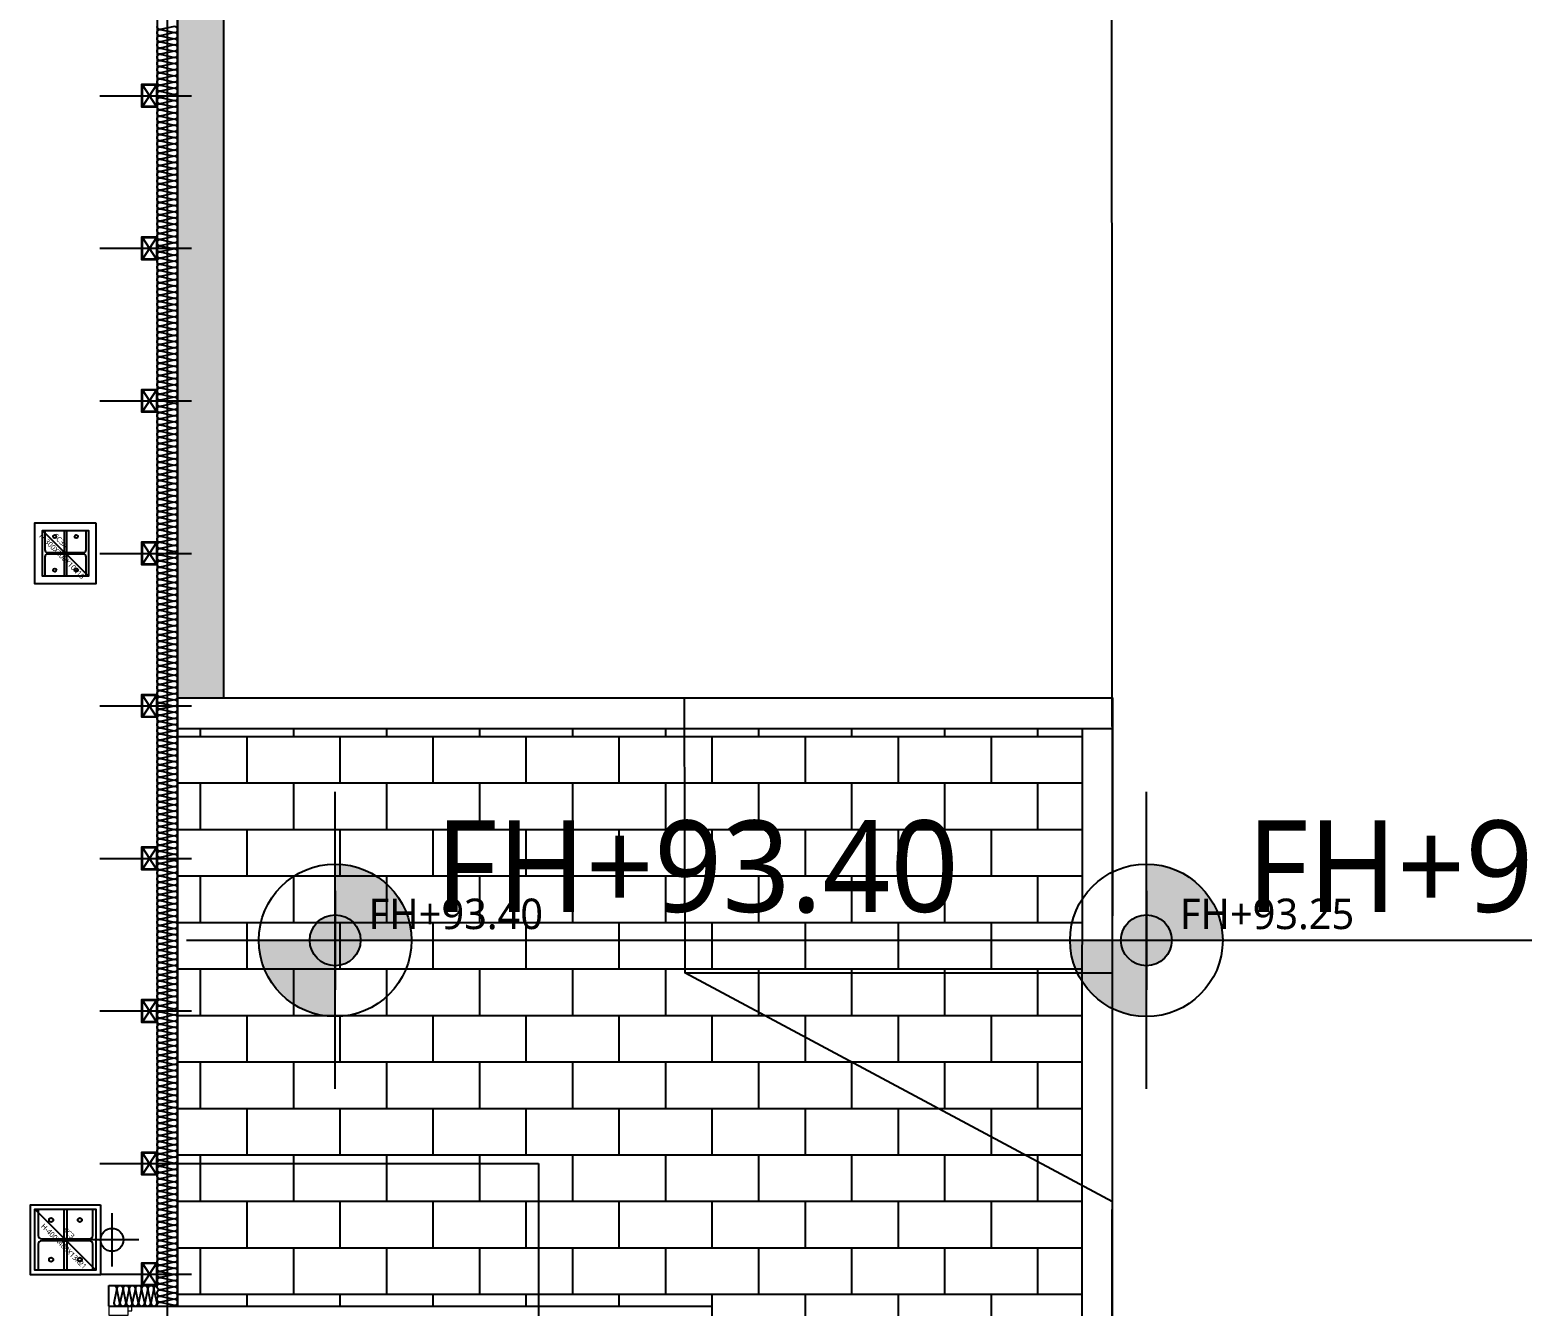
# Model space of a CAD drawing. Header units: millimetres. Extents: x 9 to 147, y 4 to 115.
# Drawn here: x 112.27 to 122.05, y 72.46 to 80.83 of the extents above; entities that cross this region are included whole.
import ezdxf
from ezdxf.enums import TextEntityAlignment as Align
from ezdxf.xclip import XClip

# ---------------------------------------------------------------- set-up
doc = ezdxf.new("R2010")
doc.units = ezdxf.units.MM
doc.header["$LTSCALE"] = 200
doc.linetypes.add('XR-PLAN$0$AUDIT_I_190801151318-2', pattern=[0])
doc.linetypes.add('XR-PLAN$0$HIDDENX2', pattern=[0.75, 0.5, -0.25])
doc.layers.get('DEFPOINTS').update_dxf_attribs({"color": 137})
for name, color, linetype, plot in [('AREA', 30, 'Continuous', False), ('SYM-LEVEL', 252, 'Continuous', False), ('XR-PLAN$0$Defpoint', 125, 'XR-PLAN$0$AUDIT_I_190801151318-2', False), ('XR-PLAN$0$TXT-1', 137, 'Continuous', False)]:
    doc.layers.add(name, color=color, linetype=linetype, plot=plot)
for name, color, linetype in [('XR-PLAN$0$09GIRDER', 252, 'Continuous'), ('XR-PLAN$0$6land', 252, 'XR-PLAN$0$AUDIT_I_190801151318-2'), ('XR-PLAN$0$AA-WAXM-FRAM', 252, 'Continuous'), ('XR-PLAN$0$ELE-5', 252, 'Continuous'), ('XR-PLAN$0$ELE-6', 252, 'Continuous'), ('XR-PLAN$0$ELE-7', 252, 'Continuous'), ('XR-PLAN$0$HAT-BRICK', 252, 'Continuous'), ('XR-PLAN$0$HAT-INS', 252, 'Continuous'), ('XR-PLAN$0$HID', 252, 'XR-PLAN$0$HIDDENX2'), ('XR-PLAN$0$PTANNOTELE', 252, 'Continuous'), ('XR-PLAN$0$R.D', 252, 'Continuous'), ('XR-PLAN$0$STEEL BASE', 252, 'Continuous'), ('XR-PLAN$0$메탈판넬-2', 252, 'Continuous'), ('XR-PLAN$0$방화', 252, 'Continuous'), ('XR-현황측량도$0$경계석(33)', 252, 'Continuous')]:
    doc.layers.add(name, color=color, linetype=linetype)
doc.layers.add('XR-PLAN$0$WIN', color=252, linetype='Continuous', lineweight=0)
doc.styles.add('XR-PLAN$0$스타일1', font='MALGUN_0.TTF')
doc.styles.add('스타일1', font='MALGUN_0.TTF')

# ---------------------------------------------------------------- blocks, each defined once
blk = doc.blocks.new('LEVEL1')
at = {"layer": 'SYM-LEVEL'}
h = blk.add_hatch(color=256, dxfattribs=at)
edge = h.paths.add_edge_path()
edge.add_ellipse((4.871, 0), major_axis=(1.768, 1.768), ratio=1, start_angle=405, end_angle=495)
edge.add_line((2.371, 0), (4.871, 0))
edge.add_line((4.871, 0), (4.871, 2.5))
edge = h.paths.add_edge_path()
edge.add_ellipse((4.871, 0), major_axis=(1.768, 1.768), ratio=1, start_angle=225, end_angle=315)
edge.add_line((7.371, 0), (4.871, 0))
edge.add_line((4.871, 0), (4.871, -2.5))
for p, q in [((4.871, 4.871), (4.871, -4.871)), ((0, 0), (9.741, 0)), ((9.071, 0), (31.801, 0))]:
    blk.add_line(p, q, dxfattribs=at)
blk.add_ellipse((4.871, 0), major_axis=(1.768, 1.768), ratio=1, start_param=5.497787, end_param=11.780972, dxfattribs=at)
at = {"layer": 'SYM-LEVEL', "style": '스타일1'}
for tag, p in [('1층-바닥마감', (8.157, 1.105)), ('EL-+100', (8.157, -3.928))]:
    blk.add_attdef(tag, p, '', height=3, dxfattribs=at)
blk = doc.blocks.new('XR-현황측량도')
at = {"layer": 'XR-현황측량도$0$경계석(33)'}
blk.add_lwpolyline([(143027.2, 74043.6), (151689.9, 74037.3), (154882.8, 74051.1), (162788.9, 74142.4), (171654.6, 74151.5), (178947.9, 74224.2), (185441.1, 74257.7), (186411.9, 74404.5), (193068.5, 76971.8, 0.271364), (196517.3, 81929.2), (196869.6, 86053.4), (196858.7, 91789.3), (196871.2, 109951.5), (196867, 116558.1), (196605.1, 121600.6), (196792.5, 126063.1), (196775.4, 130633.2), (196750.4, 139290.1), (196674.2, 147914.3), (194521.9, 154575.8)], format="xyb", dxfattribs=at)
blk = doc.blocks.new('*U87')
at = {"layer": 'XR-PLAN$0$HAT-INS'}
for points in [[(-5262.2, 0, -0.414214), (-5277.2, 15), (-5262.2, 85, 1), (-5292.2, 85), (-5277.2, 15, -0.414214), (-5292.2, 0, 0.414214)], [(-5232.2, 0, -0.414214), (-5247.2, 15), (-5232.2, 85, 1), (-5262.2, 85), (-5247.2, 15, -0.414214), (-5262.2, 0, 0.414214)], [(-5202.2, 0, -0.414214), (-5217.2, 15), (-5202.2, 85, 1), (-5232.2, 85), (-5217.2, 15, -0.414214), (-5232.2, 0, 0.414214)], [(-5172.2, 0, -0.414214), (-5187.2, 15), (-5172.2, 85, 1), (-5202.2, 85), (-5187.2, 15, -0.414214), (-5202.2, 0, 0.414214)], [(-5142.2, 0, -0.414214), (-5157.2, 15), (-5142.2, 85, 1), (-5172.2, 85), (-5157.2, 15, -0.414214), (-5172.2, 0, 0.414214)], [(-5112.2, 0, -0.414214), (-5127.2, 15), (-5112.2, 85, 1), (-5142.2, 85), (-5127.2, 15, -0.414214), (-5142.2, 0, 0.414214)], [(-5082.2, 0, -0.414214), (-5097.2, 15), (-5082.2, 85, 1), (-5112.2, 85), (-5097.2, 15, -0.414214), (-5112.2, 0, 0.414214)], [(-5052.2, 0, -0.414214), (-5067.2, 15), (-5052.2, 85, 1), (-5082.2, 85), (-5067.2, 15, -0.414214), (-5082.2, 0, 0.414214)], [(-5022.2, 0, -0.414214), (-5037.2, 15), (-5022.2, 85, 1), (-5052.2, 85), (-5037.2, 15, -0.414214), (-5052.2, 0, 0.414214)], [(-4992.2, 0, -0.414214), (-5007.2, 15), (-4992.2, 85, 1), (-5022.2, 85), (-5007.2, 15, -0.414214), (-5022.2, 0, 0.414214)], [(-4962.2, 0, -0.414214), (-4977.2, 15), (-4962.2, 85, 1), (-4992.2, 85), (-4977.2, 15, -0.414214), (-4992.2, 0, 0.414214)], [(-4932.2, 0, -0.414214), (-4947.2, 15), (-4932.2, 85, 1), (-4962.2, 85), (-4947.2, 15, -0.414214), (-4962.2, 0, 0.414214)], [(-4902.2, 0, -0.414214), (-4917.2, 15), (-4902.2, 85, 1), (-4932.2, 85), (-4917.2, 15, -0.414214), (-4932.2, 0, 0.414214)], [(-4872.2, 0, -0.414214), (-4887.2, 15), (-4872.2, 85, 1), (-4902.2, 85), (-4887.2, 15, -0.414214), (-4902.2, 0, 0.414214)], [(-4842.2, 0, -0.414214), (-4857.2, 15), (-4842.2, 85, 1), (-4872.2, 85), (-4857.2, 15, -0.414214), (-4872.2, 0, 0.414214)], [(-4812.2, 0, -0.414214), (-4827.2, 15), (-4812.2, 85, 1), (-4842.2, 85), (-4827.2, 15, -0.414214), (-4842.2, 0, 0.414214)], [(-4782.2, 0, -0.414214), (-4797.2, 15), (-4782.2, 85, 1), (-4812.2, 85), (-4797.2, 15, -0.414214), (-4812.2, 0, 0.414214)], [(-4752.2, 0, -0.414214), (-4767.2, 15), (-4752.2, 85, 1), (-4782.2, 85), (-4767.2, 15, -0.414214), (-4782.2, 0, 0.414214)], [(-4722.2, 0, -0.414214), (-4737.2, 15), (-4722.2, 85, 1), (-4752.2, 85), (-4737.2, 15, -0.414214), (-4752.2, 0, 0.414214)], [(-4692.2, 0, -0.414214), (-4707.2, 15), (-4692.2, 85, 1), (-4722.2, 85), (-4707.2, 15, -0.414214), (-4722.2, 0, 0.414214)], [(-4662.2, 0, -0.414214), (-4677.2, 15), (-4662.2, 85, 1), (-4692.2, 85), (-4677.2, 15, -0.414214), (-4692.2, 0, 0.414214)], [(-4632.2, 0, -0.414214), (-4647.2, 15), (-4632.2, 85, 1), (-4662.2, 85), (-4647.2, 15, -0.414214), (-4662.2, 0, 0.414214)], [(-4602.2, 0, -0.414214), (-4617.2, 15), (-4602.2, 85, 1), (-4632.2, 85), (-4617.2, 15, -0.414214), (-4632.2, 0, 0.414214)], [(-4572.2, 0, -0.414214), (-4587.2, 15), (-4572.2, 85, 1), (-4602.2, 85), (-4587.2, 15, -0.414214), (-4602.2, 0, 0.414214)], [(-4542.2, 0, -0.414214), (-4557.2, 15), (-4542.2, 85, 1), (-4572.2, 85), (-4557.2, 15, -0.414214), (-4572.2, 0, 0.414214)], [(-4512.2, 0, -0.414214), (-4527.2, 15), (-4512.2, 85, 1), (-4542.2, 85), (-4527.2, 15, -0.414214), (-4542.2, 0, 0.414214)], [(-4482.2, 0, -0.414214), (-4497.2, 15), (-4482.2, 85, 1), (-4512.2, 85), (-4497.2, 15, -0.414214), (-4512.2, 0, 0.414214)], [(-4452.2, 0, -0.414214), (-4467.2, 15), (-4452.2, 85, 1), (-4482.2, 85), (-4467.2, 15, -0.414214), (-4482.2, 0, 0.414214)], [(-4422.2, 0, -0.414214), (-4437.2, 15), (-4422.2, 85, 1), (-4452.2, 85), (-4437.2, 15, -0.414214), (-4452.2, 0, 0.414214)], [(-4392.2, 0, -0.414214), (-4407.2, 15), (-4392.2, 85, 1), (-4422.2, 85), (-4407.2, 15, -0.414214), (-4422.2, 0, 0.414214)], [(-4362.2, 0, -0.414214), (-4377.2, 15), (-4362.2, 85, 1), (-4392.2, 85), (-4377.2, 15, -0.414214), (-4392.2, 0, 0.414214)], [(-4332.2, 0, -0.414214), (-4347.2, 15), (-4332.2, 85, 1), (-4362.2, 85), (-4347.2, 15, -0.414214), (-4362.2, 0, 0.414214)], [(-4302.2, 0, -0.414214), (-4317.2, 15), (-4302.2, 85, 1), (-4332.2, 85), (-4317.2, 15, -0.414214), (-4332.2, 0, 0.414214)], [(-4272.2, 0, -0.414214), (-4287.2, 15), (-4272.2, 85, 1), (-4302.2, 85), (-4287.2, 15, -0.414214), (-4302.2, 0, 0.414214)], [(-4242.2, 0, -0.414214), (-4257.2, 15), (-4242.2, 85, 1), (-4272.2, 85), (-4257.2, 15, -0.414214), (-4272.2, 0, 0.414214)], [(-4212.2, 0, -0.414214), (-4227.2, 15), (-4212.2, 85, 1), (-4242.2, 85), (-4227.2, 15, -0.414214), (-4242.2, 0, 0.414214)], [(-4182.2, 0, -0.414214), (-4197.2, 15), (-4182.2, 85, 1), (-4212.2, 85), (-4197.2, 15, -0.414214), (-4212.2, 0, 0.414214)], [(-4152.2, 0, -0.414214), (-4167.2, 15), (-4152.2, 85, 1), (-4182.2, 85), (-4167.2, 15, -0.414214), (-4182.2, 0, 0.414214)], [(-4122.2, 0, -0.414214), (-4137.2, 15), (-4122.2, 85, 1), (-4152.2, 85), (-4137.2, 15, -0.414214), (-4152.2, 0, 0.414214)], [(-4092.2, 0, -0.414214), (-4107.2, 15), (-4092.2, 85, 1), (-4122.2, 85), (-4107.2, 15, -0.414214), (-4122.2, 0, 0.414214)], [(-4062.2, 0, -0.414214), (-4077.2, 15), (-4062.2, 85, 1), (-4092.2, 85), (-4077.2, 15, -0.414214), (-4092.2, 0, 0.414214)], [(-4032.2, 0, -0.414214), (-4047.2, 15), (-4032.2, 85, 1), (-4062.2, 85), (-4047.2, 15, -0.414214), (-4062.2, 0, 0.414214)], [(-4002.2, 0, -0.414214), (-4017.2, 15), (-4002.2, 85, 1), (-4032.2, 85), (-4017.2, 15, -0.414214), (-4032.2, 0, 0.414214)], [(-3972.2, 0, -0.414214), (-3987.2, 15), (-3972.2, 85, 1), (-4002.2, 85), (-3987.2, 15, -0.414214), (-4002.2, 0, 0.414214)], [(-3942.2, 0, -0.414214), (-3957.2, 15), (-3942.2, 85, 1), (-3972.2, 85), (-3957.2, 15, -0.414214), (-3972.2, 0, 0.414214)], [(-3912.2, 0, -0.414214), (-3927.2, 15), (-3912.2, 85, 1), (-3942.2, 85), (-3927.2, 15, -0.414214), (-3942.2, 0, 0.414214)], [(-3882.2, 0, -0.414214), (-3897.2, 15), (-3882.2, 85, 1), (-3912.2, 85), (-3897.2, 15, -0.414214), (-3912.2, 0, 0.414214)], [(-3852.2, 0, -0.414214), (-3867.2, 15), (-3852.2, 85, 1), (-3882.2, 85), (-3867.2, 15, -0.414214), (-3882.2, 0, 0.414214)], [(-3822.2, 0, -0.414214), (-3837.2, 15), (-3822.2, 85, 1), (-3852.2, 85), (-3837.2, 15, -0.414214), (-3852.2, 0, 0.414214)], [(-3792.2, 0, -0.414214), (-3807.2, 15), (-3792.2, 85, 1), (-3822.2, 85), (-3807.2, 15, -0.414214), (-3822.2, 0, 0.414214)], [(-3762.2, 0, -0.414214), (-3777.2, 15), (-3762.2, 85, 1), (-3792.2, 85), (-3777.2, 15, -0.414214), (-3792.2, 0, 0.414214)], [(-3732.2, 0, -0.414214), (-3747.2, 15), (-3732.2, 85, 1), (-3762.2, 85), (-3747.2, 15, -0.414214), (-3762.2, 0, 0.414214)], [(-3702.2, 0, -0.414214), (-3717.2, 15), (-3702.2, 85, 1), (-3732.2, 85), (-3717.2, 15, -0.414214), (-3732.2, 0, 0.414214)], [(-3672.2, 0, -0.414214), (-3687.2, 15), (-3672.2, 85, 1), (-3702.2, 85), (-3687.2, 15, -0.414214), (-3702.2, 0, 0.414214)], [(-3642.2, 0, -0.414214), (-3657.2, 15), (-3642.2, 85, 1), (-3672.2, 85), (-3657.2, 15, -0.414214), (-3672.2, 0, 0.414214)], [(-3612.2, 0, -0.414214), (-3627.2, 15), (-3612.2, 85, 1), (-3642.2, 85), (-3627.2, 15, -0.414214), (-3642.2, 0, 0.414214)], [(-3582.2, 0, -0.414214), (-3597.2, 15), (-3582.2, 85, 1), (-3612.2, 85), (-3597.2, 15, -0.414214), (-3612.2, 0, 0.414214)], [(-3552.2, 0, -0.414214), (-3567.2, 15), (-3552.2, 85, 1), (-3582.2, 85), (-3567.2, 15, -0.414214), (-3582.2, 0, 0.414214)], [(-3522.2, 0, -0.414214), (-3537.2, 15), (-3522.2, 85, 1), (-3552.2, 85), (-3537.2, 15, -0.414214), (-3552.2, 0, 0.414214)], [(-3492.2, 0, -0.414214), (-3507.2, 15), (-3492.2, 85, 1), (-3522.2, 85), (-3507.2, 15, -0.414214), (-3522.2, 0, 0.414214)], [(-3462.2, 0, -0.414214), (-3477.2, 15), (-3462.2, 85, 1), (-3492.2, 85), (-3477.2, 15, -0.414214), (-3492.2, 0, 0.414214)], [(-3432.2, 0, -0.414214), (-3447.2, 15), (-3432.2, 85, 1), (-3462.2, 85), (-3447.2, 15, -0.414214), (-3462.2, 0, 0.414214)], [(-3402.2, 0, -0.414214), (-3417.2, 15), (-3402.2, 85, 1), (-3432.2, 85), (-3417.2, 15, -0.414214), (-3432.2, 0, 0.414214)], [(-3372.2, 0, -0.414214), (-3387.2, 15), (-3372.2, 85, 1), (-3402.2, 85), (-3387.2, 15, -0.414214), (-3402.2, 0, 0.414214)], [(-3342.2, 0, -0.414214), (-3357.2, 15), (-3342.2, 85, 1), (-3372.2, 85), (-3357.2, 15, -0.414214), (-3372.2, 0, 0.414214)], [(-3312.2, 0, -0.414214), (-3327.2, 15), (-3312.2, 85, 1), (-3342.2, 85), (-3327.2, 15, -0.414214), (-3342.2, 0, 0.414214)], [(-3282.2, 0, -0.414214), (-3297.2, 15), (-3282.2, 85, 1), (-3312.2, 85), (-3297.2, 15, -0.414214), (-3312.2, 0, 0.414214)], [(-3252.2, 0, -0.414214), (-3267.2, 15), (-3252.2, 85, 1), (-3282.2, 85), (-3267.2, 15, -0.414214), (-3282.2, 0, 0.414214)], [(-3222.2, 0, -0.414214), (-3237.2, 15), (-3222.2, 85, 1), (-3252.2, 85), (-3237.2, 15, -0.414214), (-3252.2, 0, 0.414214)], [(-3192.2, 0, -0.414214), (-3207.2, 15), (-3192.2, 85, 1), (-3222.2, 85), (-3207.2, 15, -0.414214), (-3222.2, 0, 0.414214)], [(-3162.2, 0, -0.414214), (-3177.2, 15), (-3162.2, 85, 1), (-3192.2, 85), (-3177.2, 15, -0.414214), (-3192.2, 0, 0.414214)], [(-3132.2, 0, -0.414214), (-3147.2, 15), (-3132.2, 85, 1), (-3162.2, 85), (-3147.2, 15, -0.414214), (-3162.2, 0, 0.414214)], [(-3102.2, 0, -0.414214), (-3117.2, 15), (-3102.2, 85, 1), (-3132.2, 85), (-3117.2, 15, -0.414214), (-3132.2, 0, 0.414214)], [(-3072.2, 0, -0.414214), (-3087.2, 15), (-3072.2, 85, 1), (-3102.2, 85), (-3087.2, 15, -0.414214), (-3102.2, 0, 0.414214)], [(-3042.2, 0, -0.414214), (-3057.2, 15), (-3042.2, 85, 1), (-3072.2, 85), (-3057.2, 15, -0.414214), (-3072.2, 0, 0.414214)], [(-3012.2, 0, -0.414214), (-3027.2, 15), (-3012.2, 85, 1), (-3042.2, 85), (-3027.2, 15, -0.414214), (-3042.2, 0, 0.414214)], [(-2982.2, 0, -0.414214), (-2997.2, 15), (-2982.2, 85, 1), (-3012.2, 85), (-2997.2, 15, -0.414214), (-3012.2, 0, 0.414214)], [(-2952.2, 0, -0.414214), (-2967.2, 15), (-2952.2, 85, 1), (-2982.2, 85), (-2967.2, 15, -0.414214), (-2982.2, 0, 0.414214)], [(-2922.2, 0, -0.414214), (-2937.2, 15), (-2922.2, 85, 1), (-2952.2, 85), (-2937.2, 15, -0.414214), (-2952.2, 0, 0.414214)], [(-2892.2, 0, -0.414214), (-2907.2, 15), (-2892.2, 85, 1), (-2922.2, 85), (-2907.2, 15, -0.414214), (-2922.2, 0, 0.414214)], [(-2862.2, 0, -0.414214), (-2877.2, 15), (-2862.2, 85, 1), (-2892.2, 85), (-2877.2, 15, -0.414214), (-2892.2, 0, 0.414214)], [(-2832.2, 0, -0.414214), (-2847.2, 15), (-2832.2, 85, 1), (-2862.2, 85), (-2847.2, 15, -0.414214), (-2862.2, 0, 0.414214)], [(-2802.2, 0, -0.414214), (-2817.2, 15), (-2802.2, 85, 1), (-2832.2, 85), (-2817.2, 15, -0.414214), (-2832.2, 0, 0.414214)], [(-2772.2, 0, -0.414214), (-2787.2, 15), (-2772.2, 85, 1), (-2802.2, 85), (-2787.2, 15, -0.414214), (-2802.2, 0, 0.414214)], [(-2742.2, 0, -0.414214), (-2757.2, 15), (-2742.2, 85, 1), (-2772.2, 85), (-2757.2, 15, -0.414214), (-2772.2, 0, 0.414214)], [(-2712.2, 0, -0.414214), (-2727.2, 15), (-2712.2, 85, 1), (-2742.2, 85), (-2727.2, 15, -0.414214), (-2742.2, 0, 0.414214)], [(-2682.2, 0, -0.414214), (-2697.2, 15), (-2682.2, 85, 1), (-2712.2, 85), (-2697.2, 15, -0.414214), (-2712.2, 0, 0.414214)], [(-2652.2, 0, -0.414214), (-2667.2, 15), (-2652.2, 85, 1), (-2682.2, 85), (-2667.2, 15, -0.414214), (-2682.2, 0, 0.414214)], [(-2622.2, 0, -0.414214), (-2637.2, 15), (-2622.2, 85, 1), (-2652.2, 85), (-2637.2, 15, -0.414214), (-2652.2, 0, 0.414214)], [(-2592.2, 0, -0.414214), (-2607.2, 15), (-2592.2, 85, 1), (-2622.2, 85), (-2607.2, 15, -0.414214), (-2622.2, 0, 0.414214)], [(-2562.2, 0, -0.414214), (-2577.2, 15), (-2562.2, 85, 1), (-2592.2, 85), (-2577.2, 15, -0.414214), (-2592.2, 0, 0.414214)], [(-2532.2, 0, -0.414214), (-2547.2, 15), (-2532.2, 85, 1), (-2562.2, 85), (-2547.2, 15, -0.414214), (-2562.2, 0, 0.414214)], [(-2502.2, 0, -0.414214), (-2517.2, 15), (-2502.2, 85, 1), (-2532.2, 85), (-2517.2, 15, -0.414214), (-2532.2, 0, 0.414214)], [(-2472.2, 0, -0.414214), (-2487.2, 15), (-2472.2, 85, 1), (-2502.2, 85), (-2487.2, 15, -0.414214), (-2502.2, 0, 0.414214)], [(-2442.2, 0, -0.414214), (-2457.2, 15), (-2442.2, 85, 1), (-2472.2, 85), (-2457.2, 15, -0.414214), (-2472.2, 0, 0.414214)], [(-2412.2, 0, -0.414214), (-2427.2, 15), (-2412.2, 85, 1), (-2442.2, 85), (-2427.2, 15, -0.414214), (-2442.2, 0, 0.414214)], [(-2382.2, 0, -0.414214), (-2397.2, 15), (-2382.2, 85, 1), (-2412.2, 85), (-2397.2, 15, -0.414214), (-2412.2, 0, 0.414214)], [(-2352.2, 0, -0.414214), (-2367.2, 15), (-2352.2, 85, 1), (-2382.2, 85), (-2367.2, 15, -0.414214), (-2382.2, 0, 0.414214)], [(-2322.2, 0, -0.414214), (-2337.2, 15), (-2322.2, 85, 1), (-2352.2, 85), (-2337.2, 15, -0.414214), (-2352.2, 0, 0.414214)], [(-2292.2, 0, -0.414214), (-2307.2, 15), (-2292.2, 85, 1), (-2322.2, 85), (-2307.2, 15, -0.414214), (-2322.2, 0, 0.414214)], [(-2262.2, 0, -0.414214), (-2277.2, 15), (-2262.2, 85, 1), (-2292.2, 85), (-2277.2, 15, -0.414214), (-2292.2, 0, 0.414214)], [(-2232.2, 0, -0.414214), (-2247.2, 15), (-2232.2, 85, 1), (-2262.2, 85), (-2247.2, 15, -0.414214), (-2262.2, 0, 0.414214)], [(-2202.2, 0, -0.414214), (-2217.2, 15), (-2202.2, 85, 1), (-2232.2, 85), (-2217.2, 15, -0.414214), (-2232.2, 0, 0.414214)], [(-2172.2, 0, -0.414214), (-2187.2, 15), (-2172.2, 85, 1), (-2202.2, 85), (-2187.2, 15, -0.414214), (-2202.2, 0, 0.414214)], [(-2142.2, 0, -0.414214), (-2157.2, 15), (-2142.2, 85, 1), (-2172.2, 85), (-2157.2, 15, -0.414214), (-2172.2, 0, 0.414214)], [(-2112.2, 0, -0.414214), (-2127.2, 15), (-2112.2, 85, 1), (-2142.2, 85), (-2127.2, 15, -0.414214), (-2142.2, 0, 0.414214)], [(-2082.2, 0, -0.414214), (-2097.2, 15), (-2082.2, 85, 1), (-2112.2, 85), (-2097.2, 15, -0.414214), (-2112.2, 0, 0.414214)], [(-2052.2, 0, -0.414214), (-2067.2, 15), (-2052.2, 85, 1), (-2082.2, 85), (-2067.2, 15, -0.414214), (-2082.2, 0, 0.414214)], [(-2022.2, 0, -0.414214), (-2037.2, 15), (-2022.2, 85, 1), (-2052.2, 85), (-2037.2, 15, -0.414214), (-2052.2, 0, 0.414214)], [(-1992.2, 0, -0.414214), (-2007.2, 15), (-1992.2, 85, 1), (-2022.2, 85), (-2007.2, 15, -0.414214), (-2022.2, 0, 0.414214)], [(-1962.2, 0, -0.414214), (-1977.2, 15), (-1962.2, 85, 1), (-1992.2, 85), (-1977.2, 15, -0.414214), (-1992.2, 0, 0.414214)], [(-1932.2, 0, -0.414214), (-1947.2, 15), (-1932.2, 85, 1), (-1962.2, 85), (-1947.2, 15, -0.414214), (-1962.2, 0, 0.414214)], [(-1902.2, 0, -0.414214), (-1917.2, 15), (-1902.2, 85, 1), (-1932.2, 85), (-1917.2, 15, -0.414214), (-1932.2, 0, 0.414214)], [(-1872.2, 0, -0.414214), (-1887.2, 15), (-1872.2, 85, 1), (-1902.2, 85), (-1887.2, 15, -0.414214), (-1902.2, 0, 0.414214)], [(-1842.2, 0, -0.414214), (-1857.2, 15), (-1842.2, 85, 1), (-1872.2, 85), (-1857.2, 15, -0.414214), (-1872.2, 0, 0.414214)], [(-1812.2, 0, -0.414214), (-1827.2, 15), (-1812.2, 85, 1), (-1842.2, 85), (-1827.2, 15, -0.414214), (-1842.2, 0, 0.414214)], [(-1782.2, 0, -0.414214), (-1797.2, 15), (-1782.2, 85, 1), (-1812.2, 85), (-1797.2, 15, -0.414214), (-1812.2, 0, 0.414214)], [(-1752.2, 0, -0.414214), (-1767.2, 15), (-1752.2, 85, 1), (-1782.2, 85), (-1767.2, 15, -0.414214), (-1782.2, 0, 0.414214)], [(-1722.2, 0, -0.414214), (-1737.2, 15), (-1722.2, 85, 1), (-1752.2, 85), (-1737.2, 15, -0.414214), (-1752.2, 0, 0.414214)], [(-1692.2, 0, -0.414214), (-1707.2, 15), (-1692.2, 85, 1), (-1722.2, 85), (-1707.2, 15, -0.414214), (-1722.2, 0, 0.414214)], [(-1662.2, 0, -0.414214), (-1677.2, 15), (-1662.2, 85, 1), (-1692.2, 85), (-1677.2, 15, -0.414214), (-1692.2, 0, 0.414214)], [(-1632.2, 0, -0.414214), (-1647.2, 15), (-1632.2, 85, 1), (-1662.2, 85), (-1647.2, 15, -0.414214), (-1662.2, 0, 0.414214)], [(-1602.2, 0, -0.414214), (-1617.2, 15), (-1602.2, 85, 1), (-1632.2, 85), (-1617.2, 15, -0.414214), (-1632.2, 0, 0.414214)], [(-1572.2, 0, -0.414214), (-1587.2, 15), (-1572.2, 85, 1), (-1602.2, 85), (-1587.2, 15, -0.414214), (-1602.2, 0, 0.414214)], [(-1542.2, 0, -0.414214), (-1557.2, 15), (-1542.2, 85, 1), (-1572.2, 85), (-1557.2, 15, -0.414214), (-1572.2, 0, 0.414214)], [(-1512.2, 0, -0.414214), (-1527.2, 15), (-1512.2, 85, 1), (-1542.2, 85), (-1527.2, 15, -0.414214), (-1542.2, 0, 0.414214)], [(-1482.2, 0, -0.414214), (-1497.2, 15), (-1482.2, 85, 1), (-1512.2, 85), (-1497.2, 15, -0.414214), (-1512.2, 0, 0.414214)], [(-1452.2, 0, -0.414214), (-1467.2, 15), (-1452.2, 85, 1), (-1482.2, 85), (-1467.2, 15, -0.414214), (-1482.2, 0, 0.414214)], [(-1422.2, 0, -0.414214), (-1437.2, 15), (-1422.2, 85, 1), (-1452.2, 85), (-1437.2, 15, -0.414214), (-1452.2, 0, 0.414214)], [(-1392.2, 0, -0.414214), (-1407.2, 15), (-1392.2, 85, 1), (-1422.2, 85), (-1407.2, 15, -0.414214), (-1422.2, 0, 0.414214)], [(-1362.2, 0, -0.414214), (-1377.2, 15), (-1362.2, 85, 1), (-1392.2, 85), (-1377.2, 15, -0.414214), (-1392.2, 0, 0.414214)], [(-1332.2, 0, -0.414214), (-1347.2, 15), (-1332.2, 85, 1), (-1362.2, 85), (-1347.2, 15, -0.414214), (-1362.2, 0, 0.414214)], [(-1302.2, 0, -0.414214), (-1317.2, 15), (-1302.2, 85, 1), (-1332.2, 85), (-1317.2, 15, -0.414214), (-1332.2, 0, 0.414214)], [(-1272.2, 0, -0.414214), (-1287.2, 15), (-1272.2, 85, 1), (-1302.2, 85), (-1287.2, 15, -0.414214), (-1302.2, 0, 0.414214)], [(-1242.2, 0, -0.414214), (-1257.2, 15), (-1242.2, 85, 1), (-1272.2, 85), (-1257.2, 15, -0.414214), (-1272.2, 0, 0.414214)], [(-1212.2, 0, -0.414214), (-1227.2, 15), (-1212.2, 85, 1), (-1242.2, 85), (-1227.2, 15, -0.414214), (-1242.2, 0, 0.414214)], [(-1182.2, 0, -0.414214), (-1197.2, 15), (-1182.2, 85, 1), (-1212.2, 85), (-1197.2, 15, -0.414214), (-1212.2, 0, 0.414214)], [(-1152.2, 0, -0.414214), (-1167.2, 15), (-1152.2, 85, 1), (-1182.2, 85), (-1167.2, 15, -0.414214), (-1182.2, 0, 0.414214)], [(-1122.2, 0, -0.414214), (-1137.2, 15), (-1122.2, 85, 1), (-1152.2, 85), (-1137.2, 15, -0.414214), (-1152.2, 0, 0.414214)], [(-1092.2, 0, -0.414214), (-1107.2, 15), (-1092.2, 85, 1), (-1122.2, 85), (-1107.2, 15, -0.414214), (-1122.2, 0, 0.414214)], [(-1062.2, 0, -0.414214), (-1077.2, 15), (-1062.2, 85, 1), (-1092.2, 85), (-1077.2, 15, -0.414214), (-1092.2, 0, 0.414214)], [(-1032.2, 0, -0.414214), (-1047.2, 15), (-1032.2, 85, 1), (-1062.2, 85), (-1047.2, 15, -0.414214), (-1062.2, 0, 0.414214)], [(-1002.2, 0, -0.414214), (-1017.2, 15), (-1002.2, 85, 1), (-1032.2, 85), (-1017.2, 15, -0.414214), (-1032.2, 0, 0.414214)], [(-972.2, 0, -0.414214), (-987.2, 15), (-972.2, 85, 1), (-1002.2, 85), (-987.2, 15, -0.414214), (-1002.2, 0, 0.414214)], [(-942.2, 0, -0.414214), (-957.2, 15), (-942.2, 85, 1), (-972.2, 85), (-957.2, 15, -0.414214), (-972.2, 0, 0.414214)], [(-912.2, 0, -0.414214), (-927.2, 15), (-912.2, 85, 1), (-942.2, 85), (-927.2, 15, -0.414214), (-942.2, 0, 0.414214)], [(-882.2, 0, -0.414214), (-897.2, 15), (-882.2, 85, 1), (-912.2, 85), (-897.2, 15, -0.414214), (-912.2, 0, 0.414214)], [(-852.2, 0, -0.414214), (-867.2, 15), (-852.2, 85, 1), (-882.2, 85), (-867.2, 15, -0.414214), (-882.2, 0, 0.414214)], [(-822.2, 0, -0.414214), (-837.2, 15), (-822.2, 85, 1), (-852.2, 85), (-837.2, 15, -0.414214), (-852.2, 0, 0.414214)], [(-792.2, 0, -0.414214), (-807.2, 15), (-792.2, 85, 1), (-822.2, 85), (-807.2, 15, -0.414214), (-822.2, 0, 0.414214)], [(-762.2, 0, -0.414214), (-777.2, 15), (-762.2, 85, 1), (-792.2, 85), (-777.2, 15, -0.414214), (-792.2, 0, 0.414214)], [(-732.2, 0, -0.414214), (-747.2, 15), (-732.2, 85, 1), (-762.2, 85), (-747.2, 15, -0.414214), (-762.2, 0, 0.414214)], [(-702.2, 0, -0.414214), (-717.2, 15), (-702.2, 85, 1), (-732.2, 85), (-717.2, 15, -0.414214), (-732.2, 0, 0.414214)], [(-672.2, 0, -0.414214), (-687.2, 15), (-672.2, 85, 1), (-702.2, 85), (-687.2, 15, -0.414214), (-702.2, 0, 0.414214)], [(-642.2, 0, -0.414214), (-657.2, 15), (-642.2, 85, 1), (-672.2, 85), (-657.2, 15, -0.414214), (-672.2, 0, 0.414214)], [(-612.2, 0, -0.414214), (-627.2, 15), (-612.2, 85, 1), (-642.2, 85), (-627.2, 15, -0.414214), (-642.2, 0, 0.414214)], [(-582.2, 0, -0.414214), (-597.2, 15), (-582.2, 85, 1), (-612.2, 85), (-597.2, 15, -0.414214), (-612.2, 0, 0.414214)], [(-552.2, 0, -0.414214), (-567.2, 15), (-552.2, 85, 1), (-582.2, 85), (-567.2, 15, -0.414214), (-582.2, 0, 0.414214)], [(-522.2, 0, -0.414214), (-537.2, 15), (-522.2, 85, 1), (-552.2, 85), (-537.2, 15, -0.414214), (-552.2, 0, 0.414214)], [(-492.2, 0, -0.414214), (-507.2, 15), (-492.2, 85, 1), (-522.2, 85), (-507.2, 15, -0.414214), (-522.2, 0, 0.414214)], [(-462.2, 0, -0.414214), (-477.2, 15), (-462.2, 85, 1), (-492.2, 85), (-477.2, 15, -0.414214), (-492.2, 0, 0.414214)], [(-432.2, 0, -0.414214), (-447.2, 15), (-432.2, 85, 1), (-462.2, 85), (-447.2, 15, -0.414214), (-462.2, 0, 0.414214)], [(-402.2, 0, -0.414214), (-417.2, 15), (-402.2, 85, 1), (-432.2, 85), (-417.2, 15, -0.414214), (-432.2, 0, 0.414214)], [(-372.2, 0, -0.414214), (-387.2, 15), (-372.2, 85, 1), (-402.2, 85), (-387.2, 15, -0.414214), (-402.2, 0, 0.414214)], [(-342.2, 0, -0.414214), (-357.2, 15), (-342.2, 85, 1), (-372.2, 85), (-357.2, 15, -0.414214), (-372.2, 0, 0.414214)], [(-312.2, 0, -0.414214), (-327.2, 15), (-312.2, 85, 1), (-342.2, 85), (-327.2, 15, -0.414214), (-342.2, 0, 0.414214)], [(-282.2, 0, -0.414214), (-297.2, 15), (-282.2, 85, 1), (-312.2, 85), (-297.2, 15, -0.414214), (-312.2, 0, 0.414214)], [(-252.2, 0, -0.414214), (-267.2, 15), (-252.2, 85, 1), (-282.2, 85), (-267.2, 15, -0.414214), (-282.2, 0, 0.414214)], [(-222.2, 0, -0.414214), (-237.2, 15), (-222.2, 85, 1), (-252.2, 85), (-237.2, 15, -0.414214), (-252.2, 0, 0.414214)], [(-192.2, 0, -0.414214), (-207.2, 15), (-192.2, 85, 1), (-222.2, 85), (-207.2, 15, -0.414214), (-222.2, 0, 0.414214)], [(-162.2, 0, -0.414214), (-177.2, 15), (-162.2, 85, 1), (-192.2, 85), (-177.2, 15, -0.414214), (-192.2, 0, 0.414214)], [(-132.2, 0, -0.414214), (-147.2, 15), (-132.2, 85, 1), (-162.2, 85), (-147.2, 15, -0.414214), (-162.2, 0, 0.414214)], [(-102.2, 0, -0.414214), (-117.2, 15), (-102.2, 85, 1), (-132.2, 85), (-117.2, 15, -0.414214), (-132.2, 0, 0.414214)], [(-72.2, 0, -0.414214), (-87.2, 15), (-72.2, 85, 1), (-102.2, 85), (-87.2, 15, -0.414214), (-102.2, 0, 0.414214)], [(-42.2, 0, -0.414214), (-57.2, 15), (-42.2, 85, 1), (-72.2, 85), (-57.2, 15, -0.414214), (-72.2, 0, 0.414214)], [(-12.2, 0, -0.414214), (-27.2, 15), (-12.2, 85, 1), (-42.2, 85), (-27.2, 15, -0.414214), (-42.2, 0, 0.414214)], [(17.8, 0, -0.414214), (2.8, 15), (17.8, 85, 1), (-12.2, 85), (2.8, 15, -0.414214), (-12.2, 0, 0.414214)], [(47.8, 0, -0.414214), (32.8, 15), (47.8, 85, 1), (17.8, 85), (32.8, 15, -0.414214), (17.8, 0, 0.414214)], [(77.8, 0, -0.414214), (62.8, 15), (77.8, 85, 1), (47.8, 85), (62.8, 15, -0.414214), (47.8, 0, 0.414214)], [(107.8, 0, -0.414214), (92.8, 15), (107.8, 85, 1), (77.8, 85), (92.8, 15, -0.414214), (77.8, 0, 0.414214)], [(137.8, 0, -0.414214), (122.8, 15), (137.8, 85, 1), (107.8, 85), (122.8, 15, -0.414214), (107.8, 0, 0.414214)], [(167.8, 0, -0.414214), (152.8, 15), (167.8, 85, 1), (137.8, 85), (152.8, 15, -0.414214), (137.8, 0, 0.414214)], [(197.8, 0, -0.414214), (182.8, 15), (197.8, 85, 1), (167.8, 85), (182.8, 15, -0.414214), (167.8, 0, 0.414214)], [(227.8, 0, -0.414214), (212.8, 15), (227.8, 85, 1), (197.8, 85), (212.8, 15, -0.414214), (197.8, 0, 0.414214)], [(257.8, 0, -0.414214), (242.8, 15), (257.8, 85, 1), (227.8, 85), (242.8, 15, -0.414214), (227.8, 0, 0.414214)], [(287.8, 0, -0.414214), (272.8, 15), (287.8, 85, 1), (257.8, 85), (272.8, 15, -0.414214), (257.8, 0, 0.414214)], [(317.8, 0, -0.414214), (302.8, 15), (317.8, 85, 1), (287.8, 85), (302.8, 15, -0.414214), (287.8, 0, 0.414214)], [(347.8, 0, -0.414214), (332.8, 15), (347.8, 85, 1), (317.8, 85), (332.8, 15, -0.414214), (317.8, 0, 0.414214)], [(377.8, 0, -0.414214), (362.8, 15), (377.8, 85, 1), (347.8, 85), (362.8, 15, -0.414214), (347.8, 0, 0.414214)], [(407.8, 0, -0.414214), (392.8, 15), (407.8, 85, 1), (377.8, 85), (392.8, 15, -0.414214), (377.8, 0, 0.414214)], [(437.8, 0, -0.414214), (422.8, 15), (437.8, 85, 1), (407.8, 85), (422.8, 15, -0.414214), (407.8, 0, 0.414214)], [(467.8, 0, -0.414214), (452.8, 15), (467.8, 85, 1), (437.8, 85), (452.8, 15, -0.414214), (437.8, 0, 0.414214)], [(497.8, 0, -0.414214), (482.8, 15), (497.8, 85, 1), (467.8, 85), (482.8, 15, -0.414214), (467.8, 0, 0.414214)], [(527.8, 0, -0.414214), (512.8, 15), (527.8, 85, 1), (497.8, 85), (512.8, 15, -0.414214), (497.8, 0, 0.414214)], [(557.8, 0, -0.414214), (542.8, 15), (557.8, 85, 1), (527.8, 85), (542.8, 15, -0.414214), (527.8, 0, 0.414214)], [(587.8, 0, -0.414214), (572.8, 15), (587.8, 85, 1), (557.8, 85), (572.8, 15, -0.414214), (557.8, 0, 0.414214)], [(617.8, 0, -0.414214), (602.8, 15), (617.8, 85, 1), (587.8, 85), (602.8, 15, -0.414214), (587.8, 0, 0.414214)], [(647.8, 0, -0.414214), (632.8, 15), (647.8, 85, 1), (617.8, 85), (632.8, 15, -0.414214), (617.8, 0, 0.414214)], [(677.8, 0, -0.414214), (662.8, 15), (677.8, 85, 1), (647.8, 85), (662.8, 15, -0.414214), (647.8, 0, 0.414214)], [(707.8, 0, -0.414214), (692.8, 15), (707.8, 85, 1), (677.8, 85), (692.8, 15, -0.414214), (677.8, 0, 0.414214)], [(737.8, 0, -0.414214), (722.8, 15), (737.8, 85, 1), (707.8, 85), (722.8, 15, -0.414214), (707.8, 0, 0.414214)], [(767.8, 0, -0.414214), (752.8, 15), (767.8, 85, 1), (737.8, 85), (752.8, 15, -0.414214), (737.8, 0, 0.414214)], [(797.8, 0, -0.414214), (782.8, 15), (797.8, 85, 1), (767.8, 85), (782.8, 15, -0.414214), (767.8, 0, 0.414214)], [(827.8, 0, -0.414214), (812.8, 15), (827.8, 85, 1), (797.8, 85), (812.8, 15, -0.414214), (797.8, 0, 0.414214)], [(857.8, 0, -0.414214), (842.8, 15), (857.8, 85, 1), (827.8, 85), (842.8, 15, -0.414214), (827.8, 0, 0.414214)], [(887.8, 0, -0.414214), (872.8, 15), (887.8, 85, 1), (857.8, 85), (872.8, 15, -0.414214), (857.8, 0, 0.414214)], [(917.8, 0, -0.414214), (902.8, 15), (917.8, 85, 1), (887.8, 85), (902.8, 15, -0.414214), (887.8, 0, 0.414214)]]:
    blk.add_lwpolyline(points, format="xyb", dxfattribs=at)
blk = doc.blocks.new('*U79')
at = {"layer": 'XR-PLAN$0$HAT-INS'}
for points in [[(-39170.4, 0, -0.414214), (-39185.4, 15), (-39170.4, 85, 1), (-39200.4, 85), (-39185.4, 15, -0.414214), (-39200.4, 0, 0.414214)], [(-39140.4, 0, -0.414214), (-39155.4, 15), (-39140.4, 85, 1), (-39170.4, 85), (-39155.4, 15, -0.414214), (-39170.4, 0, 0.414214)], [(-39110.4, 0, -0.414214), (-39125.4, 15), (-39110.4, 85, 1), (-39140.4, 85), (-39125.4, 15, -0.414214), (-39140.4, 0, 0.414214)], [(-39080.4, 0, -0.414214), (-39095.4, 15), (-39080.4, 85, 1), (-39110.4, 85), (-39095.4, 15, -0.414214), (-39110.4, 0, 0.414214)], [(-39050.4, 0, -0.414214), (-39065.4, 15), (-39050.4, 85, 1), (-39080.4, 85), (-39065.4, 15, -0.414214), (-39080.4, 0, 0.414214)], [(-39020.4, 0, -0.414214), (-39035.4, 15), (-39020.4, 85, 1), (-39050.4, 85), (-39035.4, 15, -0.414214), (-39050.4, 0, 0.414214)], [(-38990.4, 0, -0.414214), (-39005.4, 15), (-38990.4, 85, 1), (-39020.4, 85), (-39005.4, 15, -0.414214), (-39020.4, 0, 0.414214)]]:
    blk.add_lwpolyline(points, format="xyb", dxfattribs=at)
blk = doc.blocks.new('XR-PLAN$0$LEVEL1')
at = {"layer": 'XR-PLAN$0$TXT-1'}
h = blk.add_hatch(color=256, dxfattribs=at)
edge = h.paths.add_edge_path()
edge.add_ellipse((4.87, 0), major_axis=(1.77, 1.77), ratio=1, start_angle=405, end_angle=495)
edge.add_line((2.37, 0), (4.87, 0))
edge.add_line((4.87, 0), (4.87, 2.5))
edge = h.paths.add_edge_path()
edge.add_ellipse((4.87, 0), major_axis=(1.77, 1.77), ratio=1, start_angle=225, end_angle=315)
edge.add_line((7.37, 0), (4.87, 0))
edge.add_line((4.87, 0), (4.87, -2.5))
for p, q in [((4.87, 4.87), (4.87, -4.87)), ((0, 0), (9.74, 0)), ((9.07, 0), (31.8, 0))]:
    blk.add_line(p, q, dxfattribs=at)
blk.add_ellipse((4.87, 0), major_axis=(1.77, 1.77), ratio=1, start_param=5.497787, end_param=11.780972, dxfattribs=at)
at = {"layer": 'XR-PLAN$0$TXT-1', "style": 'XR-PLAN$0$스타일1'}
for tag, p in [('1층-바닥마감', (8.16, 1.11)), ('EL-+100', (8.16, -3.93))]:
    blk.add_attdef(tag, p, '', height=3, dxfattribs=at)
blk = doc.blocks.new('XR-PLAN$0$SQ-PIPE-100X100X4.5TS')
at = {"layer": 'XR-PLAN$0$AA-WAXM-FRAM'}
for p, q in [((-71, 4), (71, 96)), ((71, 4), (-71, 96))]:
    blk.add_line(p, q, dxfattribs=at)
for points in [[(75, 0), (75, 100), (-75, 100), (-75, 0)], [(71, 4), (71, 96), (-71, 96), (-71, 4)]]:
    blk.add_lwpolyline(points, close=True, dxfattribs=at)
at = {"layer": 'XR-PLAN$0$방화'}
blk.add_lwpolyline([(0, 375), (0, -225)], dxfattribs=at)
blk = doc.blocks.new('XR-PLAN$0$X-PIPE-1PL')
at = {"layer": 'XR-PLAN$0$메탈판넬-2', "rotation": 90}
for p, xscale in [((71600, -5500), -1.000000000000002), ((71600, -6500), -1.000000000000002), ((71600, -7500), -1.000000000000002), ((71600, -8500), -1.000000000000002), ((71600, -9500), -1.000000000000002), ((71600, -10500), -1.000000000000002), ((71600, -11500), -1.000000000000002), ((71600, -12500), -1.000000000000002), ((71600, -13225), -1.000000000000001)]:
    blk.add_blockref('XR-PLAN$0$SQ-PIPE-100X100X4.5TS', p, dxfattribs=dict(at, xscale=xscale))
blk = doc.blocks.new('XR-PLAN$0$HIDDENBAR-EDG')
at = {"layer": 'XR-PLAN$0$WIN'}
for p, q in [((0, 126), (60, 126)), ((0, 0), (0, 126)), ((30, 126), (30, 150)), ((30, 150), (60, 150)), ((60, 150), (60, 0)), ((60, 0), (0, 0))]:
    blk.add_line(p, q, dxfattribs=at)
blk = doc.blocks.new('XR-PLAN$0$S-SC3A')
at = {"layer": 'DEFPOINTS'}
blk.add_line((-150, -150), (150, 150), dxfattribs=at)
blk.add_lwpolyline([(-150, 150), (150, 150), (150, -150), (-150, -150)], close=True, dxfattribs=at)
at = {"layer": 'XR-PLAN$0$09GIRDER'}
blk.add_lwpolyline([(-150, -150), (-150, -135), (-23, -135, 0.414214), (-5, -117), (-5, 117, 0.414214), (-23, 135), (-150, 135), (-150, 150), (150, 150), (150, 135), (23, 135, 0.414214), (5, 117), (5, -117, 0.414214), (23, -135), (150, -135), (150, -150)], format="xyb", close=True, dxfattribs=at)
at = {"layer": 'XR-PLAN$0$STEEL BASE'}
for points in [[(-200, 200), (200, 200), (200, -200), (-200, -200)], [(-150, 6), (-5, 6), (-5, -6), (-150, -6)], [(5, 6), (150, 6), (150, -6), (5, -6)]]:
    blk.add_lwpolyline(points, close=True, dxfattribs=at)
for centre in [(-110, 70.5), (110, 70.5), (-110, -70.5), (110, -70.5)]:
    blk.add_circle(centre, 11, dxfattribs=at)
at = {"layer": 'DEFPOINTS', "style": 'XR-PLAN$0$스타일1'}
blk.add_text('H-300X300X10X15', height=35, rotation=45, dxfattribs=at).set_placement((18.7, -22.5), align=Align.MIDDLE_CENTER)
blk.add_text('SC3A', height=35, rotation=45, dxfattribs=at).set_placement((-108.6, -82.9))
blk = doc.blocks.new('XR-PLAN$0$S-SC3')
at = {"layer": 'DEFPOINTS'}
blk.add_line((-200, -200), (200, 200), dxfattribs=at)
blk.add_lwpolyline([(-200, 200), (200, 200), (200, -200), (-200, -200)], close=True, dxfattribs=at)
at = {"layer": 'XR-PLAN$0$09GIRDER'}
blk.add_lwpolyline([(-200, -200), (-200, -179), (-28.5, -179, 0.414214), (-6.5, -157), (-6.5, 157, 0.414214), (-28.5, 179), (-200, 179), (-200, 200), (200, 200), (200, 179), (28.5, 179, 0.414214), (6.5, 157), (6.5, -157, 0.414214), (28.5, -179), (200, -179), (200, -200)], format="xyb", close=True, dxfattribs=at)
at = {"layer": 'XR-PLAN$0$STEEL BASE'}
for points in [[(-230, 230), (230, 230), (230, -230), (-230, -230)], [(-200, 9.5), (-6.5, 9.5), (-6.5, -9.5), (-200, -9.5)], [(6.5, 9.5), (200, 9.5), (200, -9.5), (6.5, -9.5)]]:
    blk.add_lwpolyline(points, close=True, dxfattribs=at)
for centre in [(-130, 94.2), (130, 94.2), (-130, -94.2), (130, -94.2)]:
    blk.add_circle(centre, 13.5, dxfattribs=at)
at = {"layer": 'DEFPOINTS', "style": 'XR-PLAN$0$스타일1'}
for s, p in [('H-400X400X13X21', (42.7, -10.5)), ('SC3', (-44.5, 22))]:
    blk.add_text(s, height=35, rotation=45, dxfattribs=at).set_placement(p, align=Align.MIDDLE_CENTER)
blk = doc.blocks.new('XR-PLAN$0$x-stu-1Fcol')
at = {"rotation": 270}
for name, p in [('XR-PLAN$0$S-SC3A', (71000, -8500)), ('XR-PLAN$0$S-SC3', (71000, -13000))]:
    blk.add_blockref(name, p, dxfattribs=at)
blk = doc.blocks.new('XR-PLAN$0$%%P150RD')
at = {"layer": 'XR-PLAN$0$R.D'}
for p, q in [((0, 175), (0, -175)), ((-175, 0), (175, 0))]:
    blk.add_line(p, q, dxfattribs=at)
blk.add_circle((0, 0), 75, dxfattribs=at)

msp = doc.modelspace()

# ---------------------------------------------------------------- hatches: boundary and pattern name
at = {"layer": 'XR-PLAN$0$HAT-BRICK'}
h = msp.add_hatch(dxfattribs=at)
h.set_pattern_fill('GRAVEL', color=256, scale=0.01)
h.paths.add_polyline_path([(60.93, 86.635), (113.535, 86.635), (113.535, 76.45), (113.235, 76.45), (113.235, 86.335), (60.93, 86.335)])
h = msp.add_hatch(dxfattribs=at)
h.set_pattern_fill('AR-B816', color=256, scale=0.0015)
h.paths.add_polyline_path([(116.735, 57.37), (116.735, 56.87), (113.235, 56.87), (113.235, 40.9519), (115.4799, 41.8177, 0.271099), (118.8074, 46.6072), (119.1591, 50.7234), (119.1482, 56.4509), (119.1635, 76.25), (113.235, 76.25), (113.235, 72.465), (116.735, 72.465)])

# ---------------------------------------------------------------- linework, layer by layer
at = {"layer": 'AREA'}
msp.add_lwpolyline([(113.1675, 86.2675), (41.1325, 86.2675), (41.1325, 42.5327), (113.1675, 42.5327)], close=True, dxfattribs=at)
at = {"layer": 'XR-PLAN$0$6land'}
for points in [[(115.558, 41.6335, 0.271364), (119.0068, 46.5909), (119.3591, 50.7151), (119.3482, 56.451), (119.3637, 76.45), (113.235, 76.45)], [(115.4741, 41.815, 0.271398), (118.8074, 46.6072), (119.1591, 50.7234), (119.1482, 56.4509), (119.1635, 76.25)]]:
    msp.add_lwpolyline(points, format="xyb", dxfattribs=at)
msp.add_lwpolyline([(119.3635, 76.25), (113.235, 76.25)], dxfattribs=at)
at = {"layer": 'XR-PLAN$0$ELE-5'}
for p, q in [((116.5543, 76.45), (116.5586, 74.65)), ((116.5586, 74.65), (119.3602, 74.65)), ((119.3607, 73.15), (116.5586, 74.65))]:
    msp.add_line(p, q, dxfattribs=at)
at = {"layer": 'XR-PLAN$0$ELE-6'}
for p, q in [((113.235, 86.335), (113.235, 72.465)), ((113.1, 86.2), (113.1, 72.6)), ((112.785, 72.6), (113.1, 72.6)), ((112.785, 72.465), (112.785, 72.6)), ((112.785, 72.6), (113.1, 72.6)), ((112.785, 72.465), (112.785, 72.6)), ((112.785, 72.465), (113.235, 72.465))]:
    msp.add_line(p, q, dxfattribs=at)
at = {"layer": 'XR-PLAN$0$ELE-7'}
msp.add_lwpolyline([(60.93, 86.635), (113.535, 86.635), (113.535, 76.45), (113.235, 76.45), (113.235, 86.335), (60.93, 86.335), (60.93, 86.635)], dxfattribs=at)
at = {"layer": 'XR-PLAN$0$HAT-BRICK'}
msp.add_lwpolyline([(113.235, 56.87), (113.235, 40.9519), (115.4799, 41.8177, 0.271099), (118.8074, 46.6072), (119.1591, 50.7234), (119.1482, 56.4509), (119.1635, 76.25), (113.235, 76.25), (113.235, 72.465), (116.735, 72.465), (116.735, 57.37)], format="xyb", dxfattribs=at)
at = {"layer": 'XR-PLAN$0$HID', "ltscale": 2}
msp.add_lwpolyline([(113.235, 73.4), (115.6, 73.4), (115.6, 63.9), (112.915, 63.9)], dxfattribs=at)
at = {"layer": 'XR-PLAN$0$PTANNOTELE'}
msp.add_lwpolyline([(112.935, 72.465), (116.735, 72.465), (116.735, 64.25)], dxfattribs=at)

# ---------------------------------------------------------------- block references
ref = msp.add_blockref('XR-현황측량도', (-77.5105, -35.3383), dxfattribs=dict(xscale=0.001, yscale=0.001, zscale=0.001))
XClip(ref).set_block_clipping_path([(86810.4680804907, 39538.2997129494), (224210.4680804907, 149938.2997129495)])
at = {"xscale": 0.001, "yscale": 0.001, "zscale": 0.001}
for name in ['XR-PLAN$0$X-PIPE-1PL', 'XR-PLAN$0$x-stu-1Fcol']:
    msp.add_blockref(name, (41.5, 85.9), dxfattribs=at)
at = {"layer": 'SYM-LEVEL'}
ref = msp.add_blockref('LEVEL1', (113.2929, 74.8632), dxfattribs=dict(at, xscale=-0.2000000000000001, yscale=0.2000000000000001, zscale=0.2000000000000001, rotation=180))
ref.add_attrib('EL-+100', 'FH+93.40', (114.9244, 75.0492), dxfattribs={"height": 0.6, "style": '스타일1'})
ref = msp.add_blockref('LEVEL1', (118.6088, 74.8632), dxfattribs=dict(at, xscale=-0.2000000000000001, yscale=0.2000000000000001, zscale=0.2000000000000001, rotation=180))
ref.add_attrib('EL-+100', 'FH+93.65', (120.2403, 75.0492), dxfattribs={"height": 0.6, "style": '스타일1'})
at = {"layer": 'XR-PLAN$0$HAT-INS', "xscale": 0.00135, "yscale": 0.00135, "zscale": 0.00135}
for name, p, rotation in [('*U87', (113.1, 73.7095), 270), ('*U79', (60.1795, 72.6), 180), ('*U79', (60.1795, 72.6), 180)]:
    msp.add_blockref(name, p, dxfattribs=dict(at, rotation=rotation))
at = {"layer": 'XR-PLAN$0$R.D', "xscale": 0.001, "yscale": 0.001, "zscale": 0.001, "rotation": 180}
msp.add_blockref('XR-PLAN$0$%%P150RD', (112.805, 72.9), dxfattribs=at)
at = {"layer": 'XR-PLAN$0$TXT-1'}
ref = msp.add_blockref('XR-PLAN$0$LEVEL1', (113.9424, 74.8632), dxfattribs=dict(at, xscale=0.0666666666666667, yscale=0.0666666666666667, zscale=0.0666666666666667))
ref.add_attrib('1층-바닥마감', 'FH+93.40', (114.4862, 74.9368), dxfattribs={"layer": 'XR-PLAN$0$Defpoint', "height": 0.2, "style": 'XR-PLAN$0$스타일1'})
ref = msp.add_blockref('XR-PLAN$0$LEVEL1', (119.2582, 74.8632), dxfattribs=dict(at, xscale=0.0666666666666667, yscale=0.0666666666666667, zscale=0.0666666666666667))
ref.add_attrib('1층-바닥마감', 'FH+93.25', (119.8021, 74.9368), dxfattribs={"layer": 'XR-PLAN$0$Defpoint', "height": 0.2, "style": 'XR-PLAN$0$스타일1'})
at = {"layer": 'XR-PLAN$0$WIN', "xscale": -0.001, "yscale": 0.001, "zscale": 0.001, "rotation": 270}
msp.add_blockref('XR-PLAN$0$HIDDENBAR-EDG', (112.785, 72.405), dxfattribs=at)

doc.saveas('drawing.dxf')
